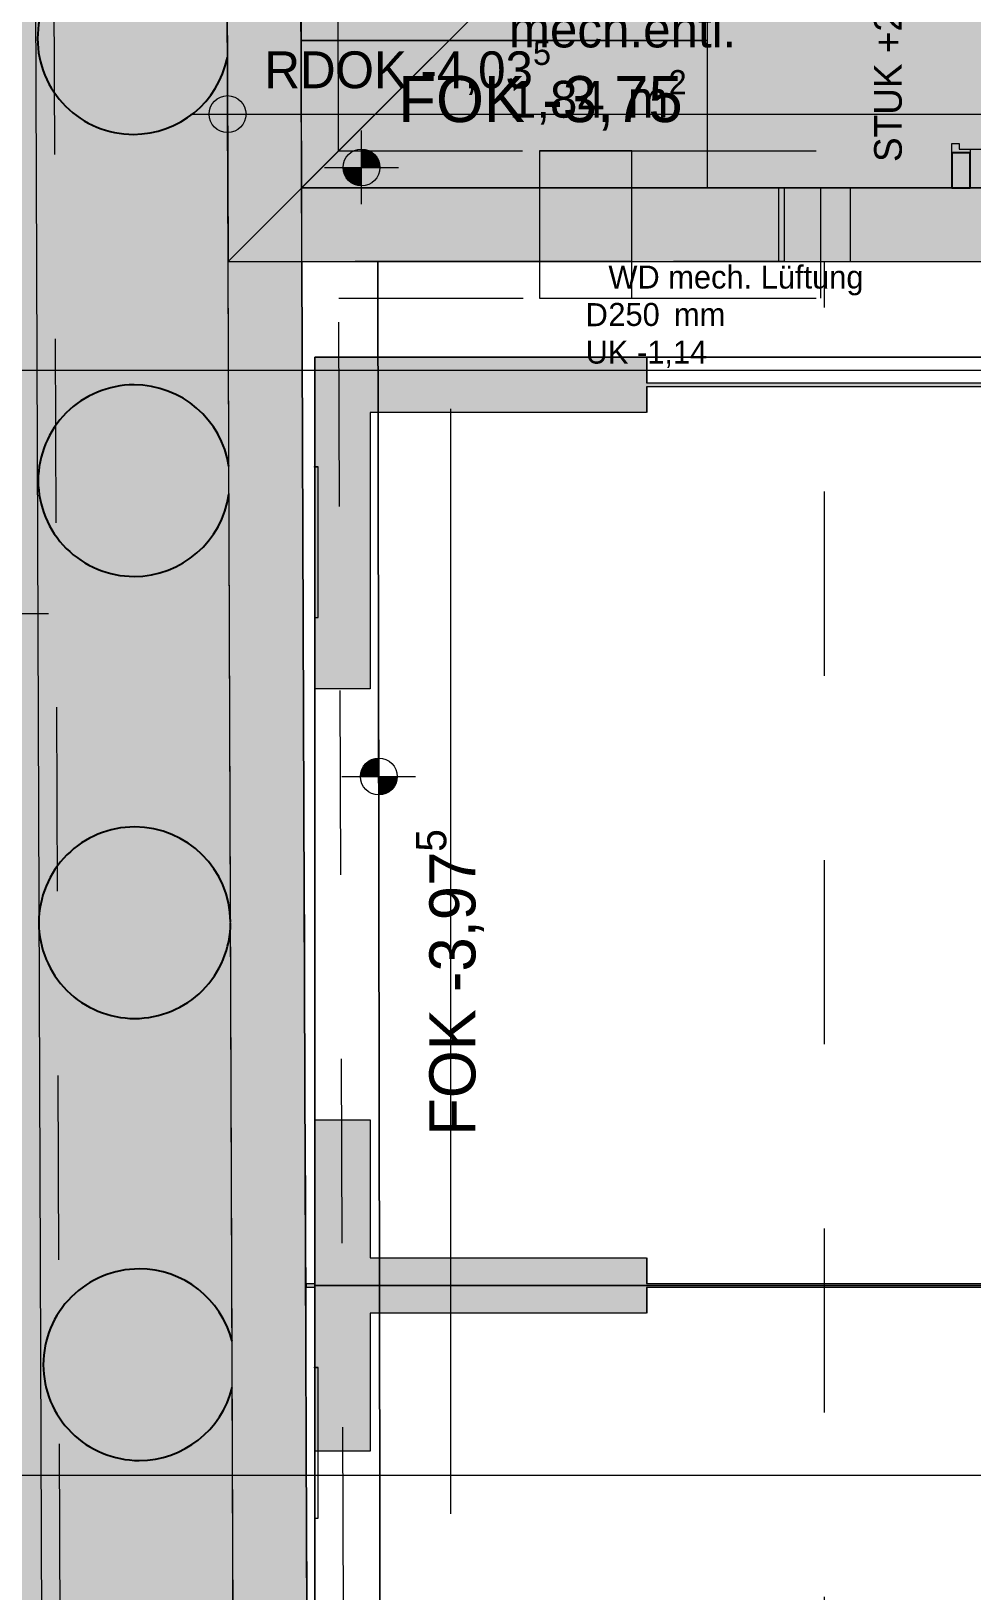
# Model space of a CAD drawing. Header units: metres. Extents: x -14 to 130, y -38 to 4.
# Drawn here: x 0.098 to 2.649, y -12.314 to -8.08 of the extents above; entities that cross this region are included whole.
import ezdxf

# ---------------------------------------------------------------- set-up
doc = ezdxf.new("R2010")
doc.units = ezdxf.units.M
doc.header["$MEASUREMENT"] = 0
doc.linetypes.add('Schnittlinie', pattern=[0.006, 0.003, -0.0015, 0, -0.0015])
doc.linetypes.add('Untersicht', pattern=[0.001, 0.0005, -0.0005])
for name, color, linetype in [('-1._KG PP_3_110 Wand Aussen', 7, 'Continuous'), ('-1._KG PP_3_111 Bohrpfahl - ReGeBe', 7, 'Continuous'), ('-1._KG PP_3_111 Wand Aussen - Bohrpfahlwand 80', 7, 'Continuous'), ('-1._KG PP_3_120 Wand Innen tragend', 7, 'Continuous'), ('-1._KG PP_3_130 Wand Innen', 7, 'Continuous'), ('-1._KG PP_3_210 Decke', 7, 'Continuous'), ('-1._KG PP_3_220 Bodenaufbau', 7, 'Continuous'), ('-1._KG PP_3_520 Fixeinbauten', 7, 'Continuous'), ('-1._KG PP_3_570 Beschriftung 3D', 7, 'Continuous'), ('-1._KG PP_3_810 Raum', 7, 'Continuous'), ('-1._KG PP_3_815 Raumbegrenzung', 7, 'Continuous'), ('-1._KG PP_3_851 Marker Schnitt', 7, 'Continuous'), ('-1._KG PP_3_950 Polierplan Bemaßung', 7, 'Continuous'), ('-1._KG PP_3_970 Brandschutz', 7, 'Continuous'), ('-1._KG PP_3_Bemaßen_Sperrmaß 2D', 7, 'Continuous'), ('-1._KG PP_3_Gelände_Beschriftung Gelände', 7, 'Continuous'), ('-1._KG PP_3_Kataster Grenzpunkte_Grenzpunkt (GP) Hausecke_Kennzeichen', 7, 'Continuous'), ('-1._KG PP_3_Kataster Grundstücke_Grundstück', 7, 'Continuous')]:
    doc.layers.add(name, color=color, linetype=linetype)
doc.styles.add('ERSTELLTER_STIL_5', font='')
doc.styles.get('ERSTELLTER_STIL_5').set_extended_font_data('Eurostile')
doc.linetypes.add('GAS', pattern='A,0,[1,415_260415_PP_VA_1_2 -1 KG1.Shx,S=0.186508,R=0,X=0,Y=0],-26.5,0', length=26.5)

msp = doc.modelspace()

# ---------------------------------------------------------------- hatches: boundary and pattern name
at = {"layer": '-1._KG PP_3_111 Bohrpfahl - ReGeBe', "linetype": 'Continuous', "lineweight": 13, "true_color": 0x3f7f02}
for points in [[(0.1151, -8.1001, 0.414214), (0.3751, -8.3601, 0.356772), (0.6299, -8.1517), (0.6295, -8.0465, 0.354707), (0.3751, -7.8401, 0.414214)], [(0.1168, -9.3001, 0.414214), (0.3768, -9.5601, 0.373707), (0.6342, -9.3364), (0.634, -9.2618, 0.371619), (0.3768, -9.0401, 0.414214)], [(0.3785, -10.2401, 0.414214), (0.1185, -10.5001, 0.414214), (0.3785, -10.7601, 0.414214), (0.6385, -10.5001), (0.6385, -10.4982, 0.412067)], [(0.1306, -11.7, 0.414214), (0.3906, -11.96, 0.345546), (0.6431, -11.7618), (0.6427, -11.6364, 0.343495), (0.3906, -11.44, 0.414214)]]:
    msp.add_hatch(color=76, dxfattribs=at).paths.add_polyline_path(points)
at = {"layer": '-1._KG PP_3_111 Wand Aussen - Bohrpfahlwand 80', "linetype": 'Continuous', "lineweight": 13, "true_color": 0xaa6446}
msp.add_hatch(color=25, dxfattribs=at).paths.add_polyline_path([(0.0003, -0.0774), (0.0545, -14.87), (0.1345, -14.8697), (0.0803, -0.08), (0.0776, -0.0774)])
at = {"layer": '-1._KG PP_3_111 Wand Aussen - Bohrpfahlwand 80', "linetype": 'Continuous', "lineweight": 13, "true_color": 0x3f7f02}
h = msp.add_hatch(color=76, dxfattribs=at)
h.paths.add_polyline_path([(0.6015, -0.5993), (0.0822, -0.5993), (0.1345, -14.8697), (0.6545, -14.8678), (0.6528, -14.4), (0.6439, -14.4673), (0.618, -14.53), (0.5767, -14.5839), (0.5228, -14.6252), (0.4601, -14.6511), (0.3928, -14.66), (0.3255, -14.6511), (0.2628, -14.6252), (0.209, -14.5839), (0.1676, -14.53), (0.1417, -14.4673), (0.1328, -14.4), (0.1417, -14.3327), (0.1676, -14.27), (0.209, -14.2162), (0.2628, -14.1748), (0.3255, -14.1489), (0.3928, -14.14), (0.4601, -14.1489), (0.5228, -14.1748), (0.5767, -14.2162), (0.618, -14.27), (0.6439, -14.3327), (0.6528, -14.4), (0.6479, -13.05), (0.639, -13.1173), (0.613, -13.18), (0.5717, -13.2339), (0.5179, -13.2752), (0.4551, -13.3012), (0.3879, -13.31), (0.3206, -13.3012), (0.2579, -13.2752), (0.204, -13.2339), (0.1627, -13.18), (0.1367, -13.1173), (0.1279, -13.05), (0.1367, -12.9827), (0.1627, -12.92), (0.204, -12.8662), (0.2579, -12.8249), (0.3206, -12.7989), (0.3879, -12.79), (0.4551, -12.7989), (0.5179, -12.8249), (0.5717, -12.8662), (0.613, -12.92), (0.639, -12.9827), (0.6479, -13.05), (0.6431, -11.7567), (0.6417, -11.7673), (0.6157, -11.83), (0.5744, -11.8839), (0.5206, -11.9252), (0.4579, -11.9512), (0.3906, -11.96), (0.3233, -11.9512), (0.2606, -11.9252), (0.2067, -11.8839), (0.1654, -11.83), (0.1394, -11.7673), (0.1306, -11.7), (0.1394, -11.6327), (0.1654, -11.57), (0.2067, -11.5162), (0.2606, -11.4748), (0.3233, -11.4489), (0.3906, -11.44), (0.4579, -11.4489), (0.5206, -11.4748), (0.5744, -11.5162), (0.6157, -11.57), (0.6417, -11.6327), (0.6427, -11.64), (0.6342, -9.3199), (0.6279, -9.3674), (0.602, -9.4301), (0.5606, -9.4839), (0.5068, -9.5252), (0.4441, -9.5512), (0.3768, -9.5601), (0.3095, -9.5512), (0.2468, -9.5252), (0.1929, -9.4839), (0.1516, -9.4301), (0.1256, -9.3674), (0.1168, -9.3001), (0.1256, -9.2328), (0.1516, -9.1701), (0.1929, -9.1162), (0.2468, -9.0749), (0.3095, -9.0489), (0.3768, -9.0401), (0.4441, -9.0489), (0.5068, -9.0749), (0.5606, -9.1162), (0.602, -9.1701), (0.6279, -9.2328), (0.634, -9.2791), (0.6299, -8.1398), (0.6262, -8.1674), (0.6002, -8.2301), (0.5589, -8.2839), (0.5051, -8.3252), (0.4424, -8.3512), (0.3751, -8.3601), (0.3078, -8.3512), (0.2451, -8.3252), (0.1912, -8.2839), (0.1499, -8.2301), (0.1239, -8.1674), (0.1151, -8.1001), (0.1239, -8.0328), (0.1499, -7.9701), (0.1912, -7.9162), (0.2451, -7.8749), (0.3078, -7.8489), (0.3751, -7.8401), (0.4424, -7.8489), (0.5051, -7.8749), (0.5589, -7.9162), (0.6002, -7.9701), (0.6262, -8.0328), (0.6296, -8.0581), (0.6253, -6.9025), (0.6168, -6.9674), (0.5908, -7.0301), (0.5495, -7.084), (0.4956, -7.1253), (0.4329, -7.1513), (0.3656, -7.1601), (0.2983, -7.1513), (0.2356, -7.1253), (0.1818, -7.084), (0.1405, -7.0301), (0.1145, -6.9674), (0.1056, -6.9001), (0.1145, -6.8328), (0.1405, -6.7701), (0.1818, -6.7163), (0.2356, -6.6749), (0.2983, -6.649), (0.3656, -6.6401), (0.4329, -6.649), (0.4956, -6.6749), (0.5495, -6.7163), (0.5908, -6.7701), (0.6168, -6.8328), (0.6253, -6.8976), (0.621, -5.7179), (0.6145, -5.7674), (0.5885, -5.8301), (0.5472, -5.884), (0.4933, -5.9253), (0.4306, -5.9513), (0.3633, -5.9601), (0.296, -5.9513), (0.2333, -5.9253), (0.1795, -5.884), (0.1381, -5.8301), (0.1122, -5.7674), (0.1033, -5.7001), (0.1122, -5.6328), (0.1381, -5.5701), (0.1795, -5.5163), (0.2333, -5.4749), (0.296, -5.449), (0.3633, -5.4401), (0.4306, -5.449), (0.4933, -5.4749), (0.5472, -5.5163), (0.5885, -5.5701), (0.6145, -5.6328), (0.6208, -5.6813), (0.6166, -4.5334), (0.6121, -4.5674), (0.5862, -4.6301), (0.5449, -4.684), (0.491, -4.7253), (0.4283, -4.7513), (0.361, -4.7601), (0.2937, -4.7513), (0.231, -4.7253), (0.1772, -4.684), (0.1358, -4.6301), (0.1099, -4.5674), (0.101, -4.5001), (0.1099, -4.4328), (0.1358, -4.3701), (0.1772, -4.3163), (0.231, -4.2749), (0.2937, -4.249), (0.361, -4.2401), (0.4283, -4.249), (0.491, -4.2749), (0.5449, -4.3163), (0.5862, -4.3701), (0.6121, -4.4328), (0.6164, -4.4649), (0.6123, -3.3489), (0.6098, -3.3674), (0.5839, -3.4301), (0.5425, -3.484), (0.4887, -3.5253), (0.426, -3.5513), (0.3587, -3.5601), (0.2914, -3.5513), (0.2287, -3.5253), (0.1749, -3.484), (0.1335, -3.4301), (0.1076, -3.3674), (0.0987, -3.3001), (0.1076, -3.2328), (0.1335, -3.1701), (0.1749, -3.1163), (0.2287, -3.075), (0.2914, -3.049), (0.3587, -3.0401), (0.426, -3.049), (0.4887, -3.075), (0.5425, -3.1163), (0.5839, -3.1701), (0.6098, -3.2328), (0.6119, -3.2486), (0.6079, -2.1643), (0.6075, -2.1674), (0.5816, -2.2301), (0.5402, -2.284), (0.4864, -2.3253), (0.4237, -2.3513), (0.3564, -2.3601), (0.2891, -2.3513), (0.2264, -2.3253), (0.1725, -2.284), (0.1312, -2.2301), (0.1053, -2.1674), (0.0964, -2.1001), (0.1053, -2.0328), (0.1312, -1.9701), (0.1725, -1.9163), (0.2264, -1.875), (0.2891, -1.849), (0.3564, -1.8401), (0.4237, -1.849), (0.4864, -1.875), (0.5402, -1.9163), (0.5816, -1.9701), (0.6075, -2.0326), (0.6034, -0.9128), (0.5962, -0.9675), (0.5702, -1.0302), (0.5289, -1.084), (0.475, -1.1253), (0.4123, -1.1513), (0.345, -1.1602), (0.2777, -1.1513), (0.215, -1.1253), (0.1612, -1.084), (0.1199, -1.0302), (0.0939, -0.9675), (0.085, -0.9002), (0.0939, -0.8329), (0.1199, -0.7702), (0.1612, -0.7163), (0.215, -0.675), (0.2777, -0.649), (0.345, -0.6402), (0.4123, -0.649), (0.475, -0.675), (0.5289, -0.7163), (0.5702, -0.7702), (0.5962, -0.8329), (0.6033, -0.8868), (0.6022, -0.6)])
h.paths.add_polyline_path([(0.1185, -10.5001), (0.1274, -10.4328), (0.1533, -10.3701), (0.1947, -10.3162), (0.2485, -10.2749), (0.3112, -10.2489), (0.3785, -10.2401), (0.4458, -10.2489), (0.5085, -10.2749), (0.5624, -10.3162), (0.6037, -10.3701), (0.6296, -10.4328), (0.6385, -10.5001), (0.6296, -10.5674), (0.6037, -10.6301), (0.5624, -10.6839), (0.5085, -10.7252), (0.4458, -10.7512), (0.3785, -10.7601), (0.3112, -10.7512), (0.2485, -10.7252), (0.1947, -10.6839), (0.1533, -10.6301), (0.1274, -10.5674)], flags=0)
msp.add_hatch(color=76, dxfattribs=at).paths.add_polyline_path([(0.6029, -0.8), (0.6545, -14.8678), (0.8545, -14.8671), (0.8029, -0.8)])
at = {"layer": '-1._KG PP_3_120 Wand Innen tragend', "linetype": 'Continuous', "lineweight": 13, "true_color": 0x3f7f02}
for points in [[(0.8319, -8.505), (0.8319, -8.705), (1.4766, -8.705), (1.4766, -8.505)], [(1.7266, -8.505), (1.7266, -8.705), (2.125, -8.705), (2.125, -8.505)]]:
    msp.add_hatch(color=76, dxfattribs=at).paths.add_polyline_path(points)
at = {"layer": '-1._KG PP_3_130 Wand Innen', "linetype": 'Continuous', "lineweight": 0, "true_color": 0x373737}
msp.add_hatch(color=250, dxfattribs=at).paths.add_polyline_path([(2.595, -8.505), (2.645, -8.505), (2.645, -8.41), (2.595, -8.41)])
at = {"layer": '-1._KG PP_3_570 Beschriftung 3D', "linetype": 'Continuous', "lineweight": 0, "true_color": 0x191100}
h = msp.add_hatch(color=28, dxfattribs=at)
h.paths.add_polyline_path([(0.8669, -11.48), (0.8449, -11.48), (0.8449, -11.49), (0.8669, -11.49), (0.8669, -11.935), (1.0169, -11.935), (1.0169, -11.56), (1.7669, -11.56), (1.7669, -11.49), (4.9669, -11.49), (4.9669, -11.56), (5.7169, -11.56), (5.7169, -11.935), (5.7869, -11.935), (5.7869, -13.105), (5.7169, -13.105), (5.7169, -13.855), (4.9669, -13.855), (4.9669, -13.925), (1.7669, -13.925), (1.7669, -13.855), (1.0169, -13.855), (1.0169, -13.105), (0.8669, -13.105), (0.8669, -14.005), (1.7669, -14.005), (1.7669, -13.935), (4.9669, -13.935), (4.9669, -14.005), (5.7869, -14.005), (5.7869, -14.205), (4.9669, -14.205), (4.9669, -14.275), (1.7669, -14.275), (1.7669, -14.205), (0.8669, -14.205), (0.8669, -15.105), (1.0169, -15.105), (1.0169, -14.355), (1.7669, -14.355), (1.7669, -14.285), (4.9669, -14.285), (4.9669, -14.355), (5.7169, -14.355), (5.7169, -15.105), (5.7869, -15.105), (5.7869, -15.825), (5.7169, -15.825), (5.7169, -16.575), (4.9669, -16.575), (4.9669, -16.645), (1.7669, -16.645), (1.7669, -16.575), (1.0169, -16.575), (1.0169, -15.825), (0.8669, -15.825), (0.8669, -16.725), (1.7669, -16.725), (1.7669, -16.655), (4.9669, -16.655), (4.9669, -16.725), (5.7869, -16.725), (5.7869, -16.925), (4.9669, -16.925), (4.9669, -16.995), (1.7669, -16.995), (1.7669, -16.925), (0.8669, -16.925), (0.8669, -17.825), (1.0169, -17.825), (1.0169, -17.075), (1.7669, -17.075), (1.7669, -17.005), (4.9669, -17.005), (4.9669, -17.075), (5.7169, -17.075), (5.7169, -17.825), (5.7869, -17.825), (5.7869, -18.995), (5.7169, -18.995), (5.7169, -19.37), (4.9669, -19.37), (4.9669, -19.44), (1.7669, -19.44), (1.7669, -19.37), (1.0169, -19.37), (1.0169, -18.995), (0.8669, -18.995), (0.8669, -19.895), (1.0169, -19.895), (1.0169, -19.52), (1.7669, -19.52), (1.7669, -19.45), (4.9669, -19.45), (4.9669, -19.52), (5.7169, -19.52), (5.7169, -19.895), (5.7869, -19.895), (5.7869, -21.065), (5.7169, -21.065), (5.7169, -21.815), (4.9669, -21.815), (4.9669, -21.885), (1.7669, -21.885), (1.7669, -21.815), (1.0169, -21.815), (1.0169, -21.065), (0.8669, -21.065), (0.8669, -21.965), (1.7669, -21.965), (1.7669, -21.895), (4.9669, -21.895), (4.9669, -21.965), (5.7869, -21.965), (5.7869, -22.165), (4.9669, -22.165), (4.9669, -22.235), (1.7669, -22.235), (1.7669, -22.165), (0.8669, -22.165), (0.8669, -23.065), (1.0169, -23.065), (1.0169, -22.315), (1.7669, -22.315), (1.7669, -22.245), (4.9669, -22.245), (4.9669, -22.315), (5.7169, -22.315), (5.7169, -23.065), (5.7869, -23.065), (5.7869, -24.235), (5.7169, -24.235), (5.7169, -24.61), (4.9669, -24.61), (4.9669, -24.68), (1.7669, -24.68), (1.7669, -24.61), (1.0169, -24.61), (1.0169, -24.235), (0.8669, -24.235), (0.8669, -25.135), (1.0169, -25.135), (1.0169, -24.76), (1.7669, -24.76), (1.7669, -24.69), (4.9669, -24.69), (4.9669, -24.76), (5.7169, -24.76), (5.7169, -25.135), (5.7869, -25.135), (5.7869, -26.305), (5.7169, -26.305), (5.7169, -27.055), (4.9669, -27.055), (4.9669, -27.125), (1.7669, -27.125), (1.7669, -27.055), (1.0169, -27.055), (1.0169, -26.305), (0.8669, -26.305), (0.8669, -27.205), (1.7669, -27.205), (1.7669, -27.135), (4.9669, -27.135), (4.9669, -27.205), (5.8569, -27.205), (5.8569, -27.2189), (4.976, -27.345), (4.9859, -27.4143), (1.8181, -27.8674), (1.8082, -27.7981), (0.9173, -27.9256), (1.0447, -28.8165), (1.1932, -28.7953), (1.087, -28.0528), (1.8294, -27.9466), (1.8195, -27.8773), (4.9873, -27.4242), (4.9972, -27.4935), (5.7396, -27.3872), (5.8458, -28.1297), (5.9151, -28.1198), (6.0171, -28.8325), (5.9478, -28.8424), (6.054, -29.5849), (5.3116, -29.6911), (5.3215, -29.7604), (2.1537, -30.2135), (2.1438, -30.1442), (1.4014, -30.2504), (1.2952, -29.508), (1.1467, -29.5292), (1.2741, -30.4202), (0.9173, -30.4715), (1.0447, -31.3624), (1.1932, -31.3412), (1.087, -30.5987), (1.8294, -30.4925), (1.8195, -30.4232), (4.9873, -29.9701), (4.9972, -30.0394), (5.7396, -29.9332), (5.8458, -30.6756), (5.9151, -30.6657), (6.0171, -31.3784), (5.9478, -31.3883), (6.054, -32.1308), (5.3116, -32.237), (5.3215, -32.3063), (2.1537, -32.7594), (2.1438, -32.6901), (1.4014, -32.7963), (1.2952, -32.0539), (1.1467, -32.0751), (1.2741, -32.9661), (2.1651, -32.8386), (2.1551, -32.7693), (5.3229, -32.3162), (5.3328, -32.3855), (13.0079, -31.2875), (13.0178, -31.3553), (13.9084, -31.2254), (13.8997, -31.166), (17.0675, -30.7129), (17.0749, -30.7638), (17.9655, -30.634), (17.8356, -29.7434), (17.7645, -29.7538), (17.6625, -29.0411), (17.7318, -29.031), (17.602, -28.1404), (16.7114, -28.2702), (16.7227, -28.3479), (13.555, -28.8011), (13.5557, -28.806), (13.5448, -28.7318), (12.6543, -28.8616), (12.7841, -29.7522), (12.8533, -29.7421), (12.9553, -30.4549), (12.8879, -30.4647), (13.0065, -31.2777), (6.2223, -32.2481), (6.0963, -31.3671), (6.027, -31.377), (5.925, -30.6643), (5.9943, -30.6544), (5.8668, -29.7632), (6.2237, -29.7121), (6.0963, -28.8212), (6.027, -28.8311), (5.925, -28.1184), (5.9943, -28.1084), (5.8669, -27.2175), (5.8669, -26.305), (5.7969, -26.305), (5.7969, -25.135), (5.8669, -25.135), (5.8669, -24.235), (5.7969, -24.235), (5.7969, -23.065), (5.8669, -23.065), (5.8669, -22.165), (5.7969, -22.165), (5.7969, -21.965), (5.8669, -21.965), (5.8669, -21.065), (5.7969, -21.065), (5.7969, -19.895), (5.8669, -19.895), (5.8669, -18.995), (5.7969, -18.995), (5.7969, -17.825), (5.8669, -17.825), (5.8669, -16.925), (5.7969, -16.925), (5.7969, -16.725), (5.8669, -16.725), (5.8669, -15.825), (5.7969, -15.825), (5.7969, -15.105), (5.8669, -15.105), (5.8669, -14.205), (5.7969, -14.205), (5.7969, -14.005), (5.8669, -14.005), (5.8669, -13.105), (5.7969, -13.105), (5.7969, -11.935), (5.8669, -11.935), (5.8669, -11.035), (5.7969, -11.035), (5.7969, -9.865), (5.8669, -9.865), (5.8669, -8.965), (4.9669, -8.965), (4.9669, -9.035), (1.7669, -9.035), (1.7669, -8.965), (0.8669, -8.965), (0.8669, -9.865), (1.0169, -9.865), (1.0169, -9.115), (1.7669, -9.115), (1.7669, -9.045), (4.9669, -9.045), (4.9669, -9.115), (5.7169, -9.115), (5.7169, -9.865), (5.7869, -9.865), (5.7869, -11.035), (5.7169, -11.035), (5.7169, -11.41), (4.9669, -11.41), (4.9669, -11.48), (1.7669, -11.48), (1.7669, -11.41), (1.0169, -11.41), (1.0169, -11.035), (0.8669, -11.035)])
h.paths.add_polyline_path([(12.9325, -29.7306), (12.8243, -28.9884), (13.5665, -28.8802), (13.5564, -28.811), (16.7241, -28.3578), (16.7228, -28.3486), (16.733, -28.4186), (17.4752, -28.3104), (17.5834, -29.0526), (17.6526, -29.0425), (17.7546, -29.7552), (17.6872, -29.7651), (17.7954, -30.5072), (17.0532, -30.6154), (17.066, -30.703), (13.8983, -31.1561), (13.8867, -31.077), (13.1446, -31.1852), (13.0364, -30.443), (12.9652, -30.4534), (12.8632, -29.7407)], flags=0)
at = {"layer": '-1._KG PP_3_Gelände_Beschriftung Gelände', "linetype": 'Continuous', "lineweight": 0, "true_color": 0x060c00}
h = msp.add_hatch(color=98, dxfattribs=at)
h.paths.add_polyline_path([(0.6022, -0.6), (0.6319, -8.705), (5.625, -8.705), (5.625, -3.705), (8.725, -3.705), (8.725, -5.925), (8.925, -5.925), (8.925, -5.905), (9.105, -5.905), (9.105, -4.225), (10.725, -4.225), (10.725, -5.905), (10.905, -5.905), (10.905, -6.225), (12.425, -6.225), (12.425, -9.355), (15.32, -9.355), (15.32, -8.955), (18.3552, -8.955), (18.383, -0.6)])
h.paths.add_polyline_path([(1.4029, -0.8), (1.4029, -1.4), (0.8029, -1.4), (0.8029, -0.8)], flags=0)
h.paths.add_polyline_path([(17.5774, -2.893), (17.5774, -2.293), (18.1774, -2.293), (18.1774, -2.893)], flags=0)
at = {"layer": '-1._KG PP_3_Kataster Grenzpunkte_Grenzpunkt (GP) Hausecke_Kennzeichen', "linetype": 'Continuous', "lineweight": 13, "true_color": 0xaa6446}
for points in [[(0.9938, -8.45), (1.0438, -8.45), (1.04, -8.4309), (1.0291, -8.4147), (1.0129, -8.4038), (0.9938, -8.4)], [(0.9938, -8.45), (0.9438, -8.45), (0.9476, -8.4692), (0.9584, -8.4854), (0.9747, -8.4962), (0.9938, -8.5)]]:
    msp.add_hatch(color=25, dxfattribs=at).paths.add_polyline_path(points)
at = {"layer": '-1._KG PP_3_Kataster Grenzpunkte_Grenzpunkt (GP) Hausecke_Kennzeichen', "linetype": 'Continuous', "lineweight": 0, "true_color": 0x000000}
for points in [[(1.0406, -10.1034), (1.0406, -10.0534), (1.0215, -10.0573), (1.0053, -10.0681), (0.9944, -10.0843), (0.9906, -10.1034)], [(1.0406, -10.1034), (1.0406, -10.1534), (1.0598, -10.1496), (1.076, -10.1388), (1.0868, -10.1226), (1.0906, -10.1034)]]:
    msp.add_hatch(color=18, dxfattribs=at).paths.add_polyline_path(points)

# ---------------------------------------------------------------- linework, layer by layer
at = {"layer": '-1._KG PP_3_110 Wand Aussen', "color": 8, "linetype": 'Untersicht', "lineweight": 13, "ltscale": 1000, "flags": 128}
msp.add_lwpolyline([(0.8545, -14.8671), (0.8029, -0.8)], dxfattribs=at)
at = {"layer": '-1._KG PP_3_111 Bohrpfahl - ReGeBe', "color": 7, "linetype": 'Continuous', "lineweight": 25, "ltscale": 1000, "flags": 128}
for points in [[(0.6295, -8.0465, 0.354707), (0.3751, -7.8401, 0.414214), (0.1151, -8.1001, 0.414214), (0.3751, -8.3601, 0.356772), (0.6299, -8.1517)], [(0.634, -9.2618, 0.371619), (0.3768, -9.0401, 0.414214), (0.1168, -9.3001, 0.414214), (0.3768, -9.5601, 0.373707), (0.6342, -9.3364)], [(0.6385, -10.4982, 0.412067), (0.3785, -10.2401, 0.414214), (0.1185, -10.5001, 0.414214), (0.3785, -10.7601, 0.414214), (0.6385, -10.5001)], [(0.6427, -11.6364, 0.343495), (0.3906, -11.44, 0.414214), (0.1306, -11.7, 0.414214), (0.3906, -11.96, 0.345546), (0.6431, -11.7618)]]:
    msp.add_lwpolyline(points, format="xyb", dxfattribs=at)
at = {"layer": '-1._KG PP_3_111 Wand Aussen - Bohrpfahlwand 80', "color": 7, "linetype": 'Continuous', "lineweight": 13, "ltscale": 1000}
msp.add_line((0.0822, -0.5993), (0.1345, -14.8697), dxfattribs=at)
at = {"layer": '-1._KG PP_3_111 Wand Aussen - Bohrpfahlwand 80', "color": 7, "linetype": 'Continuous', "lineweight": 18, "ltscale": 1000}
msp.add_line((0.6545, -14.8678), (0.6029, -0.8), dxfattribs=at)
at = {"layer": '-1._KG PP_3_111 Wand Aussen - Bohrpfahlwand 80', "color": 7, "linetype": 'Continuous', "lineweight": 18, "ltscale": 1000, "flags": 128}
msp.add_lwpolyline([(0.8545, -14.8671), (0.8029, -0.8)], dxfattribs=at)
at = {"layer": '-1._KG PP_3_120 Wand Innen tragend', "color": 7, "linetype": 'Continuous', "lineweight": 18, "ltscale": 1000, "flags": 128}
for points in [[(1.4766, -8.505), (0.8319, -8.505)], [(0.8319, -8.705), (0.8319, -8.505)], [(1.4766, -8.505), (1.4766, -8.705)], [(2.125, -8.505), (1.7266, -8.505)], [(1.7266, -8.705), (1.7266, -8.505)], [(2.125, -8.505), (2.125, -8.705)], [(0.8319, -8.705), (1.4766, -8.705)], [(1.7266, -8.705), (2.125, -8.705)]]:
    msp.add_lwpolyline(points, dxfattribs=at)
at = {"layer": '-1._KG PP_3_120 Wand Innen tragend', "color": 16, "linetype": 'Continuous', "lineweight": 13, "ltscale": 1000, "true_color": 0x7e0000, "flags": 128}
for points in [[(1.7266, -8.505), (1.4766, -8.505)], [(4.105, -8.505), (2.125, -8.505)], [(1.4766, -8.705), (1.7266, -8.705)], [(2.125, -8.705), (4.105, -8.705)]]:
    msp.add_lwpolyline(points, dxfattribs=at)
at = {"layer": '-1._KG PP_3_130 Wand Innen', "color": 7, "linetype": 'Continuous', "lineweight": 13, "ltscale": 1000}
for p, q in [((2.595, -8.41), (2.595, -8.385)), ((2.595, -8.385), (2.615, -8.385)), ((2.645, -8.41), (2.595, -8.41)), ((2.615, -8.385), (2.615, -8.4)), ((2.615, -8.4), (2.645, -8.4)), ((2.645, -8.4), (2.645, -8.41)), ((2.645, -8.4), (3.475, -8.4))]:
    msp.add_line(p, q, dxfattribs=at)
at = {"layer": '-1._KG PP_3_130 Wand Innen', "color": 7, "linetype": 'Continuous', "lineweight": 25, "ltscale": 1000}
msp.add_line((2.645, -8.41), (2.595, -8.41), dxfattribs=at)
msp.add_line((2.645, -8.41), (2.595, -8.41), dxfattribs=at)
msp.add_line((2.645, -8.41), (2.595, -8.41), dxfattribs=at)
at = {"layer": '-1._KG PP_3_130 Wand Innen', "color": 7, "linetype": 'Continuous', "lineweight": 25, "ltscale": 1000, "flags": 128}
for points in [[(2.595, -8.41), (2.595, -8.505)], [(2.645, -8.505), (2.645, -8.41)], [(2.595, -8.505), (2.645, -8.505)]]:
    msp.add_lwpolyline(points, dxfattribs=at)
at = {"layer": '-1._KG PP_3_130 Wand Innen', "color": 7, "linetype": 'Continuous', "lineweight": 13, "ltscale": 1000}
msp.add_arc((2.645, -8.4), 0.83, 0, 90, dxfattribs=at)
at = {"layer": '-1._KG PP_3_210 Decke', "color": 7, "linetype": 'Untersicht', "lineweight": 13, "ltscale": 1000, "true_color": 0xf4f4f4, "flags": 128}
msp.add_lwpolyline([(0.1444, -3.915), (0.1845, -14.87), (15.32, -14.87), (15.32, -6.225), (10.905, -6.225), (10.905, -6.065), (8.925, -6.065), (8.925, -4.045), (8.745, -4.045), (8.745, -3.915), (5.625, -3.915), (0.8144, -3.915)], close=True, dxfattribs=at)
at = {"layer": '-1._KG PP_3_220 Bodenaufbau', "color": 7, "linetype": 'Continuous', "lineweight": 18, "ltscale": 1000, "flags": 128}
msp.add_lwpolyline([(3.815, -0.8), (3.815, -1.965), (0.8072, -1.965), (0.8312, -8.5021), (0.8312, -8.505), (5.425, -8.505), (5.425, -3.505), (8.925, -3.505), (8.925, -3.845), (11.105, -3.845), (11.105, -6.225), (15.12, -6.225), (15.12, -8.955), (18.1552, -8.955), (18.1754, -2.893), (17.5774, -2.893), (17.5774, -2.293), (18.1774, -2.293), (18.1824, -0.8)], close=True, dxfattribs=at)
at = {"layer": '-1._KG PP_3_220 Bodenaufbau', "color": 7, "linetype": 'Continuous', "lineweight": 13, "ltscale": 1000, "flags": 128}
for points in [[(0.8319, -8.705), (1.0384, -8.705)], [(0.855, -20.6033), (0.8545, -14.8671), (0.8319, -8.705)], [(1.0384, -8.705), (5.628, -8.705)], [(1.057, -20.6028), (1.0384, -8.705)], [(1.0384, -8.705), (1.057, -20.6031)]]:
    msp.add_lwpolyline(points, dxfattribs=at)
at = {"layer": '-1._KG PP_3_520 Fixeinbauten', "color": 8, "linetype": 'Continuous', "lineweight": 13, "ltscale": 1000, "flags": 128}
for points in [[(1.9312, -8.105), (0.8312, -8.105), (0.8312, -7.705), (1.9312, -7.705)], [(1.9312, -8.505), (0.8312, -8.505), (0.8312, -8.105), (1.9312, -8.105)]]:
    msp.add_lwpolyline(points, close=True, dxfattribs=at)
at = {"layer": '-1._KG PP_3_570 Beschriftung 3D', "color": 150, "linetype": 'Continuous', "lineweight": 13, "ltscale": 1000, "true_color": 0x0f7ffe}
for p, q in [((0.8665, -9.2624), (0.8665, -9.6715)), ((0.8665, -9.2624), (0.8765, -9.2624)), ((0.8665, -11.7074), (0.8665, -12.1165)), ((0.8665, -11.7074), (0.8765, -11.7074))]:
    msp.add_line(p, q, dxfattribs=at)
at = {"layer": '-1._KG PP_3_570 Beschriftung 3D', "color": 40, "linetype": 'Continuous', "lineweight": 0, "ltscale": 1000, "true_color": 0xffb300, "flags": 128}
for points in [[(0.8669, -8.965), (1.7669, -8.965)], [(0.8669, -9.865), (0.8669, -8.965)], [(1.7669, -8.965), (1.7669, -9.035)], [(1.7673, -8.965), (1.7673, -9.035)], [(1.7669, -9.035), (4.9669, -9.035)], [(1.7669, -9.045), (1.7669, -9.115)], [(4.9669, -9.045), (1.7669, -9.045)], [(1.7673, -9.045), (1.7673, -9.115)], [(1.0169, -9.115), (1.0169, -9.865)], [(1.7669, -9.115), (1.0169, -9.115)], [(1.0173, -9.115), (1.0173, -9.865)], [(1.0169, -9.865), (0.8669, -9.865)], [(0.8669, -11.035), (1.0169, -11.035)], [(0.8669, -11.48), (0.8669, -11.035)], [(1.0169, -11.035), (1.0169, -11.41)], [(1.0173, -11.035), (1.0173, -11.41)], [(1.0169, -11.41), (1.7669, -11.41)], [(1.7669, -11.41), (1.7669, -11.48)], [(1.7673, -11.41), (1.7673, -11.48)], [(0.8449, -11.49), (0.8449, -11.48)], [(0.8449, -11.48), (0.8669, -11.48)], [(0.8669, -11.49), (0.8449, -11.49)], [(0.8669, -11.935), (0.8669, -11.49)], [(1.7669, -11.48), (4.9669, -11.48)], [(1.7669, -11.49), (1.7669, -11.56)], [(4.9669, -11.49), (1.7669, -11.49)], [(1.7673, -11.49), (1.7673, -11.56)], [(1.0169, -11.56), (1.0169, -11.935)], [(1.7669, -11.56), (1.0169, -11.56)], [(1.0173, -11.56), (1.0173, -11.935)], [(1.0169, -11.935), (0.8669, -11.935)]]:
    msp.add_lwpolyline(points, dxfattribs=at)
at = {"layer": '-1._KG PP_3_570 Beschriftung 3D', "color": 150, "linetype": 'Continuous', "lineweight": 13, "ltscale": 1000, "true_color": 0x0f7ffe, "flags": 128}
for points in [[(0.8665, -9.6715), (0.8765, -9.6715), (0.8765, -9.2624), (0.8665, -9.2624)], [(0.8665, -12.1165), (0.8765, -12.1165), (0.8765, -11.7074), (0.8665, -11.7074)]]:
    msp.add_lwpolyline(points, close=True, dxfattribs=at)
at = {"layer": '-1._KG PP_3_570 Beschriftung 3D', "color": 150, "linetype": 'Continuous', "lineweight": 13, "ltscale": 1000, "true_color": 0x0f7ffe}
for p in [(0.8665, -9.2624), (0.8665, -11.7074)]:
    msp.add_point(p, dxfattribs=at)
at = {"layer": '-1._KG PP_3_810 Raum', "color": 5, "linetype": 'Continuous', "lineweight": 0, "ltscale": 1000, "flags": 128}
for points in [[(0.8669, -8.965), (0.8669, -11.485), (5.8669, -11.485), (5.8669, -8.965)], [(0.8669, -11.485), (0.8669, -14.005), (5.8669, -14.005), (5.8669, -11.485)]]:
    msp.add_lwpolyline(points, close=True, dxfattribs=at)
at = {"layer": '-1._KG PP_3_815 Raumbegrenzung', "color": 5, "linetype": 'Continuous', "lineweight": 0, "ltscale": 1000, "flags": 128}
for points in [[(5.8669, -11.485), (0.8669, -11.485), (0.8669, -8.965), (5.8669, -8.965)], [(5.8669, -14.005), (0.8669, -14.005), (0.8669, -11.485), (5.8669, -11.485)]]:
    msp.add_lwpolyline(points, close=True, dxfattribs=at)
at = {"layer": '-1._KG PP_3_851 Marker Schnitt', "color": 7, "linetype": 'Schnittlinie', "lineweight": 13, "ltscale": 1000}
msp.add_line((1.235, 3.0949), (1.235, -18.6375), dxfattribs=at)
at = {"layer": '-1._KG PP_3_970 Brandschutz', "color": 16, "linetype": 'Untersicht', "lineweight": 13, "ltscale": 1000, "true_color": 0x7e0000, "flags": 128}
for points in [[(2.32, -8.505), (3.93, -8.505)], [(2.32, -8.705), (2.32, -8.505)], [(2.25, -8.705), (2.32, -8.705)], [(2.25, -13.83), (2.25, -8.705)]]:
    msp.add_lwpolyline(points, dxfattribs=at)
at = {"layer": '-1._KG PP_3_Bemaßen_Sperrmaß 2D', "color": 5, "linetype": 'GAS', "lineweight": 0, "ltscale": 1000}
for p, q in [((-1.5, -9), (21, -9)), ((-1.5, -12), (21, -12))]:
    msp.add_line(p, q, dxfattribs=at)
at = {"layer": '-1._KG PP_3_Gelände_Beschriftung Gelände', "color": 7, "linetype": 'Continuous', "lineweight": 13, "ltscale": 1000, "true_color": 0xf4f4f4, "flags": 128}
msp.add_lwpolyline([(0.6022, -0.6), (0.6319, -8.705), (5.625, -8.705), (5.625, -3.705), (8.725, -3.705), (8.725, -5.925), (8.925, -5.925), (8.925, -5.905), (9.105, -5.905), (9.105, -4.225), (10.725, -4.225), (10.725, -5.905), (10.905, -5.905), (10.905, -6.225), (12.425, -6.225), (12.425, -9.355), (15.32, -9.355), (15.32, -8.955), (18.3552, -8.955), (18.383, -0.6)], close=True, dxfattribs=at)
at = {"layer": '-1._KG PP_3_Gelände_Beschriftung Gelände', "color": 7, "linetype": 'Continuous', "lineweight": 18, "ltscale": 1000, "flags": 128}
for points in [[(0.6305, -8.305), (0.6319, -8.705)], [(0.6305, -8.305), (5.225, -8.305)], [(0.6319, -8.705), (0.8319, -8.705)], [(0.655, -20.6031), (0.655, -14.9989), (0.6319, -8.705)], [(0.8319, -8.705), (1.0384, -8.705)], [(0.8319, -8.705), (0.8545, -14.8671), (0.855, -20.6031)], [(1.0384, -8.705), (5.225, -8.705)], [(1.0384, -8.705), (1.057, -20.6031)]]:
    msp.add_lwpolyline(points, dxfattribs=at)
at = {"layer": '-1._KG PP_3_Kataster Grenzpunkte_Grenzpunkt (GP) Hausecke_Kennzeichen', "color": 7, "linetype": 'Continuous', "lineweight": 13, "ltscale": 1000}
for p, q in [((0.6319, -8.705), (5.625, -3.705)), ((0.6305, -8.405), (0.6305, -8.205)), ((0.5305, -8.305), (0.7305, -8.305)), ((1.0406, -10.0034), (1.0406, -10.2034)), ((0.9406, -10.1034), (1.1406, -10.1034))]:
    msp.add_line(p, q, dxfattribs=at)
at = {"layer": '-1._KG PP_3_Kataster Grenzpunkte_Grenzpunkt (GP) Hausecke_Kennzeichen', "color": 30, "linetype": 'Untersicht', "lineweight": 13, "ltscale": 1000, "true_color": 0xff6400}
msp.add_line((0.8312, -8.505), (5.425, -3.915), dxfattribs=at)
at = {"layer": '-1._KG PP_3_Kataster Grenzpunkte_Grenzpunkt (GP) Hausecke_Kennzeichen', "color": 25, "linetype": 'Continuous', "lineweight": 13, "ltscale": 1000, "true_color": 0xaa6446}
for p, q in [((0.9938, -8.55), (0.9938, -8.35)), ((0.8938, -8.45), (1.0938, -8.45))]:
    msp.add_line(p, q, dxfattribs=at)
at = {"layer": '-1._KG PP_3_Kataster Grenzpunkte_Grenzpunkt (GP) Hausecke_Kennzeichen', "color": 252, "linetype": 'Continuous', "lineweight": 13, "ltscale": 1000, "true_color": 0x949494}
msp.add_line((0.1447, -9.6616), (-0.0553, -9.6616), dxfattribs=at)
at = {"layer": '-1._KG PP_3_Kataster Grenzpunkte_Grenzpunkt (GP) Hausecke_Kennzeichen', "color": 7, "linetype": 'Continuous', "lineweight": 13, "ltscale": 1000}
for centre in [(0.6305, -8.305), (1.0406, -10.1034)]:
    msp.add_circle(centre, 0.05, dxfattribs=at)
at = {"layer": '-1._KG PP_3_Kataster Grenzpunkte_Grenzpunkt (GP) Hausecke_Kennzeichen', "color": 25, "linetype": 'Continuous', "lineweight": 13, "ltscale": 1000, "true_color": 0xaa6446}
msp.add_circle((0.9938, -8.45), 0.05, dxfattribs=at)
at = {"layer": '-1._KG PP_3_Kataster Grundstücke_Grundstück', "color": 30, "linetype": 'Untersicht', "lineweight": 13, "ltscale": 1000, "true_color": 0xff6400, "flags": 128}
for points in [[(0.9144, -3.915), (0.8144, -3.915), (0.8312, -8.505), (1.4766, -8.505)], [(0.9144, -3.915), (0.9308, -8.405)], [(0.9308, -8.405), (1.4766, -8.405)], [(1.4766, -8.405), (1.7266, -8.405)], [(1.7266, -8.405), (1.4766, -8.405)], [(1.7266, -8.405), (2.645, -8.405)], [(2.645, -8.405), (2.645, -8.505)], [(1.4766, -8.505), (1.7266, -8.505)], [(1.7266, -8.505), (2.14, -8.505)], [(1.7266, -8.505), (2.14, -8.505)], [(2.14, -8.505), (2.14, -8.705), (1.7266, -8.705)], [(2.24, -8.505), (2.14, -8.505)], [(2.24, -8.505), (2.645, -8.505)], [(2.24, -8.505), (2.645, -8.505)], [(2.24, -8.805), (2.24, -8.505)], [(2.645, -8.505), (3.865, -8.505)], [(1.4766, -8.705), (0.8319, -8.705), (0.8531, -14.47)], [(1.4766, -8.705), (0.8319, -8.705), (0.8531, -14.47)], [(1.7266, -8.705), (1.4766, -8.705)], [(0.9527, -14.37), (0.9323, -8.805)], [(0.9323, -8.805), (1.4766, -8.805)], [(0.9527, -14.37), (0.9323, -8.805)], [(0.9323, -8.805), (1.4766, -8.805)], [(1.4766, -8.805), (1.7266, -8.805)], [(1.7266, -8.805), (2.24, -8.805)]]:
    msp.add_lwpolyline(points, dxfattribs=at)
at = {"layer": '-1._KG PP_3_Kataster Grundstücke_Grundstück', "color": 16, "linetype": 'Untersicht', "lineweight": 13, "ltscale": 1000, "true_color": 0x7e0000, "flags": 128}
for points in [[(1.4766, -8.405), (1.4766, -8.505)], [(1.7266, -8.505), (1.7266, -8.405)], [(1.4766, -8.705), (1.4766, -8.805)], [(1.7266, -8.805), (1.7266, -8.705)]]:
    msp.add_lwpolyline(points, dxfattribs=at)

# ---------------------------------------------------------------- texts
at = {"layer": '-1._KG PP_3_130 Wand Innen', "color": 7, "linetype": 'Continuous', "lineweight": 13, "insert": (2.4732, -7.886), "char_height": 0.075, "attachment_point": 9, "rotation": 90, "style": 'ERSTELLTER_STIL_5'}
msp.add_mtext('\\A1;{\\pqr;\\pt0;\\fEurostile|b0|i0|c0|p0;\\W1.000000;STUK +2,02}', dxfattribs=at)
at = {"layer": '-1._KG PP_3_810 Raum', "color": 7, "linetype": 'Continuous', "lineweight": 13, "char_height": 0.1, "attachment_point": 1, "style": 'ERSTELLTER_STIL_5'}
for s, insert in [('\\A1;{\\pql;\\pt0;\\fEurostile|b0|i0|c0|p0;\\W1.000000;mech.entl.}', (1.3935, -8.0241)), ('\\A1;{\\pql;\\pt0,0.05;\\fEurostile|b0|i0|c0|p0;\\W1.000000;1,84\\fEurostile|b0|i0|c0|p0;\\W1.000000;\\A1{\\H.66x;\\S^  ;}\\fEurostile|b0|i0|c0|p0;\\W1.000000; m\\fEurostile|b0|i0|c0|p0;\\W1.000000;\\A1{\\H.66x;\\S2^  ;}}', (1.3935, -8.1856))]:
    msp.add_mtext(s, dxfattribs=dict(at, insert=insert))
at = {"layer": '-1._KG PP_3_950 Polierplan Bemaßung', "color": 6, "linetype": 'Continuous', "lineweight": 13, "true_color": 0xfb02fe, "insert": (1.0938, -8.35), "char_height": 0.125, "width": 0.799165, "attachment_point": 7, "style": 'ERSTELLTER_STIL_5'}
msp.add_mtext('\\A1;{\\pql;\\fEurostile|b0|i0|c0|p0;\\W1.000000;FOK -3,75}', dxfattribs=at)
at = {"layer": '-1._KG PP_3_Kataster Grenzpunkte_Grenzpunkt (GP) Hausecke_Kennzeichen', "color": 7, "linetype": 'Continuous', "lineweight": 13, "style": 'ERSTELLTER_STIL_5'}
for s, insert, char_height, attachment_point in [('\\A1;{\\pql;\\fEurostile|b0|i0|c0|p0;\\W1.000000;RDOK -4,03\\fEurostile|b0|i0|c0|p0;\\W1.000000;\\A1{\\H.66x;\\S5^  ;}}', (0.7305, -8.264), 0.1, 7), ('\\A1;{\\pql;\\pt0,1;\\fEurostile|b0|i0|c0|p0;\\W1.000000;}', (1.6016, -8.705), 0.0625, 1), ('\\A1;{\\pql;\\pt0,1;\\fEurostile|b0|i0|c0|p0;\\W1.000000;WD mech. Lüftung\\fEurostile|b0|i0|c0|p0;\\W1.000000;\\A1{\\H.66x;\\S^  ;}\\fEurostile|b0|i0|c0|p0;\\W1.000000;\\fEurostile|b0|i0|c0|p0;\\W1.000000;\\A1{\\H.66x;\\S^  ;}\\fEurostile|b0|i0|c0|p0;\\W1.000000;\\fEurostile|b0|i0|c0|p0;\\W1.000000;\\fEurostile|b0|i0|c0|p0;\\W1.000000;\\fEurostile|b0|i0|c0|p0;\\W1.000000;\\fEurostile|b0|i0|c0|p0;\\W1.000000;\\fEurostile|b0|i0|c0|p0;\\W1.000000;\\fEurostile|b0|i0|c0|p0;\\W1.000000;\\A1{\\H.66x;\\S^  ;}\\fEurostile|b0|i0|c0|p0;\\W1.000000;\\fEurostile|b0|i0|c0|p0;\\W1.000000;\\A1{\\H.66x;\\S^  ;}\\fEurostile|b0|i0|c0|p0;\\W1.000000;\\fEurostile|b0|i0|c0|p0;\\W1.000000;\\fEurostile|b0|i0|c0|p0;\\W1.000000;\\fEurostile|b0|i0|c0|p0;\\W1.000000;\\fEurostile|b0|i0|c0|p0;\\W1.000000;\\fEurostile|b0|i0|c0|p0;\\W1.000000;\\fEurostile|b0|i0|c0|p0;\\W1.000000;\\A1{\\H.66x;\\S^  ;}\\fEurostile|b0|i0|c0|p0;\\W1.000000;\\fEurostile|b0|i0|c0|p0;\\W1.000000;\\A1{\\H.66x;\\S^  ;}\\fEurostile|b0|i0|c0|p0;\\W1.000000;\\fEurostile|b0|i0|c0|p0;\\W1.000000;\\fEurostile|b0|i0|c0|p0;\\W1.000000;\\fEurostile|b0|i0|c0|p0;\\W1.000000;\\fEurostile|b0|i0|c0|p0;\\W1.000000;\\fEurostile|b0|i0|c0|p0;\\W1.000000;\\fEurostile|b0|i0|c0|p0;\\W1.000000;\\A1{\\H.66x;\\S^  ;}\\fEurostile|b0|i0|c0|p0;\\W1.000000;\\fEurostile|b0|i0|c0|p0;\\W1.000000;\\A1{\\H.66x;\\S^  ;}\\fEurostile|b0|i0|c0|p0;\\W1.000000;\\fEurostile|b0|i0|c0|p0;\\W1.000000;\\fEurostile|b0|i0|c0|p0;\\W1.000000;\\fEurostile|b0|i0|c0|p0;\\W1.000000;\\fEurostile|b0|i0|c0|p0;\\W1.000000;\\fEurostile|b0|i0|c0|p0;\\W1.000000;\\fEurostile|b0|i0|c0|p0;\\W1.000000;\\A1{\\H.66x;\\S^  ;}\\fEurostile|b0|i0|c0|p0;\\W1.000000;\\fEurostile|b0|i0|c0|p0;\\W1.000000;\\A1{\\H.66x;\\S^  ;}\\fEurostile|b0|i0|c0|p0;\\W1.000000;\\fEurostile|b0|i0|c0|p0;\\W1.000000;\\fEurostile|b0|i0|c0|p0;\\W1.000000;\\fEurostile|b0|i0|c0|p0;\\W1.000000;\\fEurostile|b0|i0|c0|p0;\\W1.000000;\\fEurostile|b0|i0|c0|p0;\\W1.000000;\\fEurostile|b0|i0|c0|p0;\\W1.000000;\\A1{\\H.66x;\\S^  ;}\\fEurostile|b0|i0|c0|p0;\\W1.000000;}', (1.6634, -8.7161), 0.0625, 1), ('\\A1;{\\pql;\\pt0,1;\\fEurostile|b0|i0|c0|p0;\\W1.000000;D}', (1.6016, -8.8183), 0.0625, 1), ('\\A1;{\\pql;\\pt0,1;\\fEurostile|b0|i0|c0|p0;\\W1.000000;250\\fEurostile|b0|i0|c0|p0;\\W1.000000;\\A1{\\H.66x;\\S^  ;}\\fEurostile|b0|i0|c0|p0;\\W1.000000; mm\\fEurostile|b0|i0|c0|p0;\\W1.000000;\\A1{\\H.66x;\\S^  ;}\\fEurostile|b0|i0|c0|p0;\\W1.000000;\\fEurostile|b0|i0|c0|p0;\\W1.000000;\\fEurostile|b0|i0|c0|p0;\\W1.000000;\\fEurostile|b0|i0|c0|p0;\\W1.000000;\\fEurostile|b0|i0|c0|p0;\\W1.000000;\\fEurostile|b0|i0|c0|p0;\\W1.000000;\\fEurostile|b0|i0|c0|p0;\\W1.000000;\\A1{\\H.66x;\\S^  ;}\\fEurostile|b0|i0|c0|p0;\\W1.000000;\\fEurostile|b0|i0|c0|p0;\\W1.000000;\\A1{\\H.66x;\\S^  ;}\\fEurostile|b0|i0|c0|p0;\\W1.000000;\\fEurostile|b0|i0|c0|p0;\\W1.000000;\\fEurostile|b0|i0|c0|p0;\\W1.000000;\\fEurostile|b0|i0|c0|p0;\\W1.000000;\\fEurostile|b0|i0|c0|p0;\\W1.000000;\\fEurostile|b0|i0|c0|p0;\\W1.000000;\\fEurostile|b0|i0|c0|p0;\\W1.000000;\\A1{\\H.66x;\\S^  ;}\\fEurostile|b0|i0|c0|p0;\\W1.000000;\\fEurostile|b0|i0|c0|p0;\\W1.000000;\\A1{\\H.66x;\\S^  ;}\\fEurostile|b0|i0|c0|p0;\\W1.000000;\\fEurostile|b0|i0|c0|p0;\\W1.000000;\\fEurostile|b0|i0|c0|p0;\\W1.000000;\\fEurostile|b0|i0|c0|p0;\\W1.000000;\\fEurostile|b0|i0|c0|p0;\\W1.000000;\\fEurostile|b0|i0|c0|p0;\\W1.000000;\\fEurostile|b0|i0|c0|p0;\\W1.000000;\\A1{\\H.66x;\\S^  ;}\\fEurostile|b0|i0|c0|p0;\\W1.000000;\\fEurostile|b0|i0|c0|p0;\\W1.000000;\\A1{\\H.66x;\\S^  ;}\\fEurostile|b0|i0|c0|p0;\\W1.000000;\\fEurostile|b0|i0|c0|p0;\\W1.000000;\\fEurostile|b0|i0|c0|p0;\\W1.000000;\\fEurostile|b0|i0|c0|p0;\\W1.000000;\\fEurostile|b0|i0|c0|p0;\\W1.000000;\\fEurostile|b0|i0|c0|p0;\\W1.000000;\\fEurostile|b0|i0|c0|p0;\\W1.000000;\\A1{\\H.66x;\\S^  ;}\\fEurostile|b0|i0|c0|p0;\\W1.000000;\\fEurostile|b0|i0|c0|p0;\\W1.000000;\\A1{\\H.66x;\\S^  ;}\\fEurostile|b0|i0|c0|p0;\\W1.000000;\\fEurostile|b0|i0|c0|p0;\\W1.000000;\\fEurostile|b0|i0|c0|p0;\\W1.000000;\\fEurostile|b0|i0|c0|p0;\\W1.000000;\\fEurostile|b0|i0|c0|p0;\\W1.000000;\\fEurostile|b0|i0|c0|p0;\\W1.000000;\\fEurostile|b0|i0|c0|p0;\\W1.000000;\\A1{\\H.66x;\\S^  ;}\\fEurostile|b0|i0|c0|p0;\\W1.000000;}', (1.6634, -8.8177), 0.0625, 1), ('\\A1;{\\pql;\\fEurostile|b0|i0|c0|p0;\\W1.000000;UK \\fEurostile|b0|i0|c0|p0;\\W1.000000;-1,14}', (1.6016, -8.9199), 0.0625, 1)]:
    msp.add_mtext(s, dxfattribs=dict(at, insert=insert, char_height=char_height, attachment_point=attachment_point))
at = {"layer": '-1._KG PP_3_Kataster Grenzpunkte_Grenzpunkt (GP) Hausecke_Kennzeichen', "color": 6, "linetype": 'Continuous', "lineweight": 13, "true_color": 0xfb02fe, "insert": (1.3393, -11.0785), "char_height": 0.125, "attachment_point": 7, "rotation": 90, "style": 'ERSTELLTER_STIL_5'}
msp.add_mtext('\\A1;{\\pql;\\fEurostile|b0|i0|c0|p0;\\W1.000000;FOK -3,97\\fEurostile|b0|i0|c0|p0;\\W1.000000;\\A1{\\H.66x;\\S5^  ;}}', dxfattribs=at)

doc.saveas('drawing.dxf')
